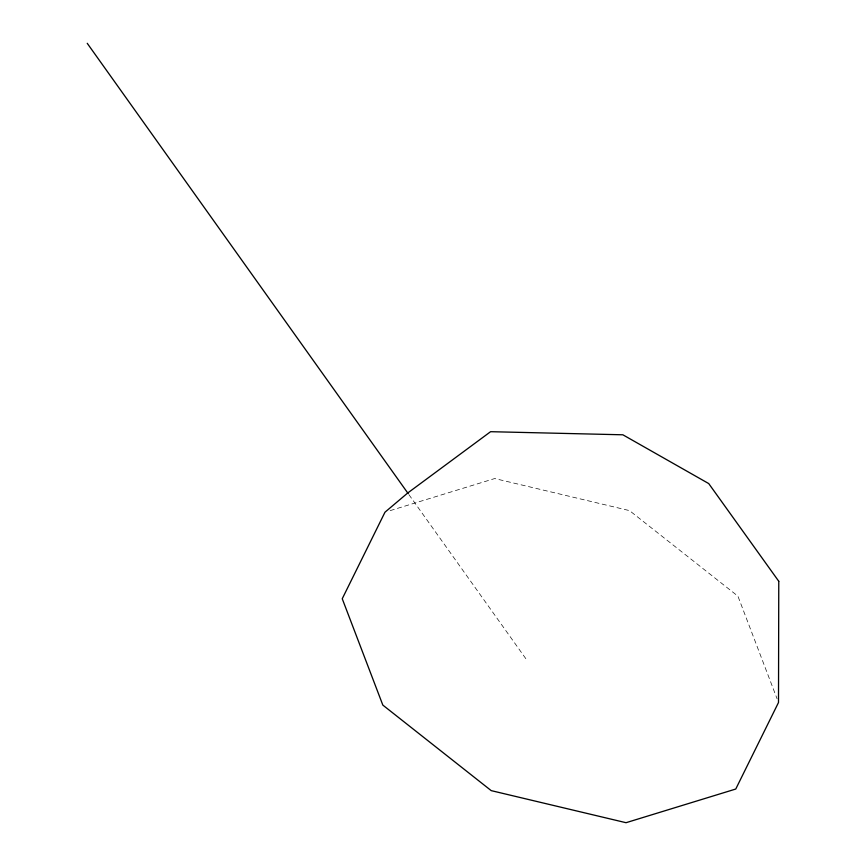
<?xml version="1.0" encoding="UTF-8"?>
<svg xmlns="http://www.w3.org/2000/svg" width="866" height="866" viewBox="0 0 866 866"><rect width="100%" height="100%" fill="white"/><g stroke="black" fill="none" stroke-linecap="round" stroke-linejoin="round"><path stroke-width="0.65" stroke-dasharray="4.33 3.25" d="M390.144 510.626L494.702 478.552L629.517 510.615L737.919 596.154L777.062 698.754M408.925 494.648L527.318 660.758"/><path stroke-width="1.3" d="M87.228 43.3L408.146 493.555M778.772 581.292L778.502 702.51L735.764 789.034L626.031 822.7L491.228 790.636L382.826 705.086L342.243 598.742L384.98 512.207L407.68 493.025L490.6 431.69L622.86 434.797L708.724 483.574L778.772 581.292"/></g></svg>
